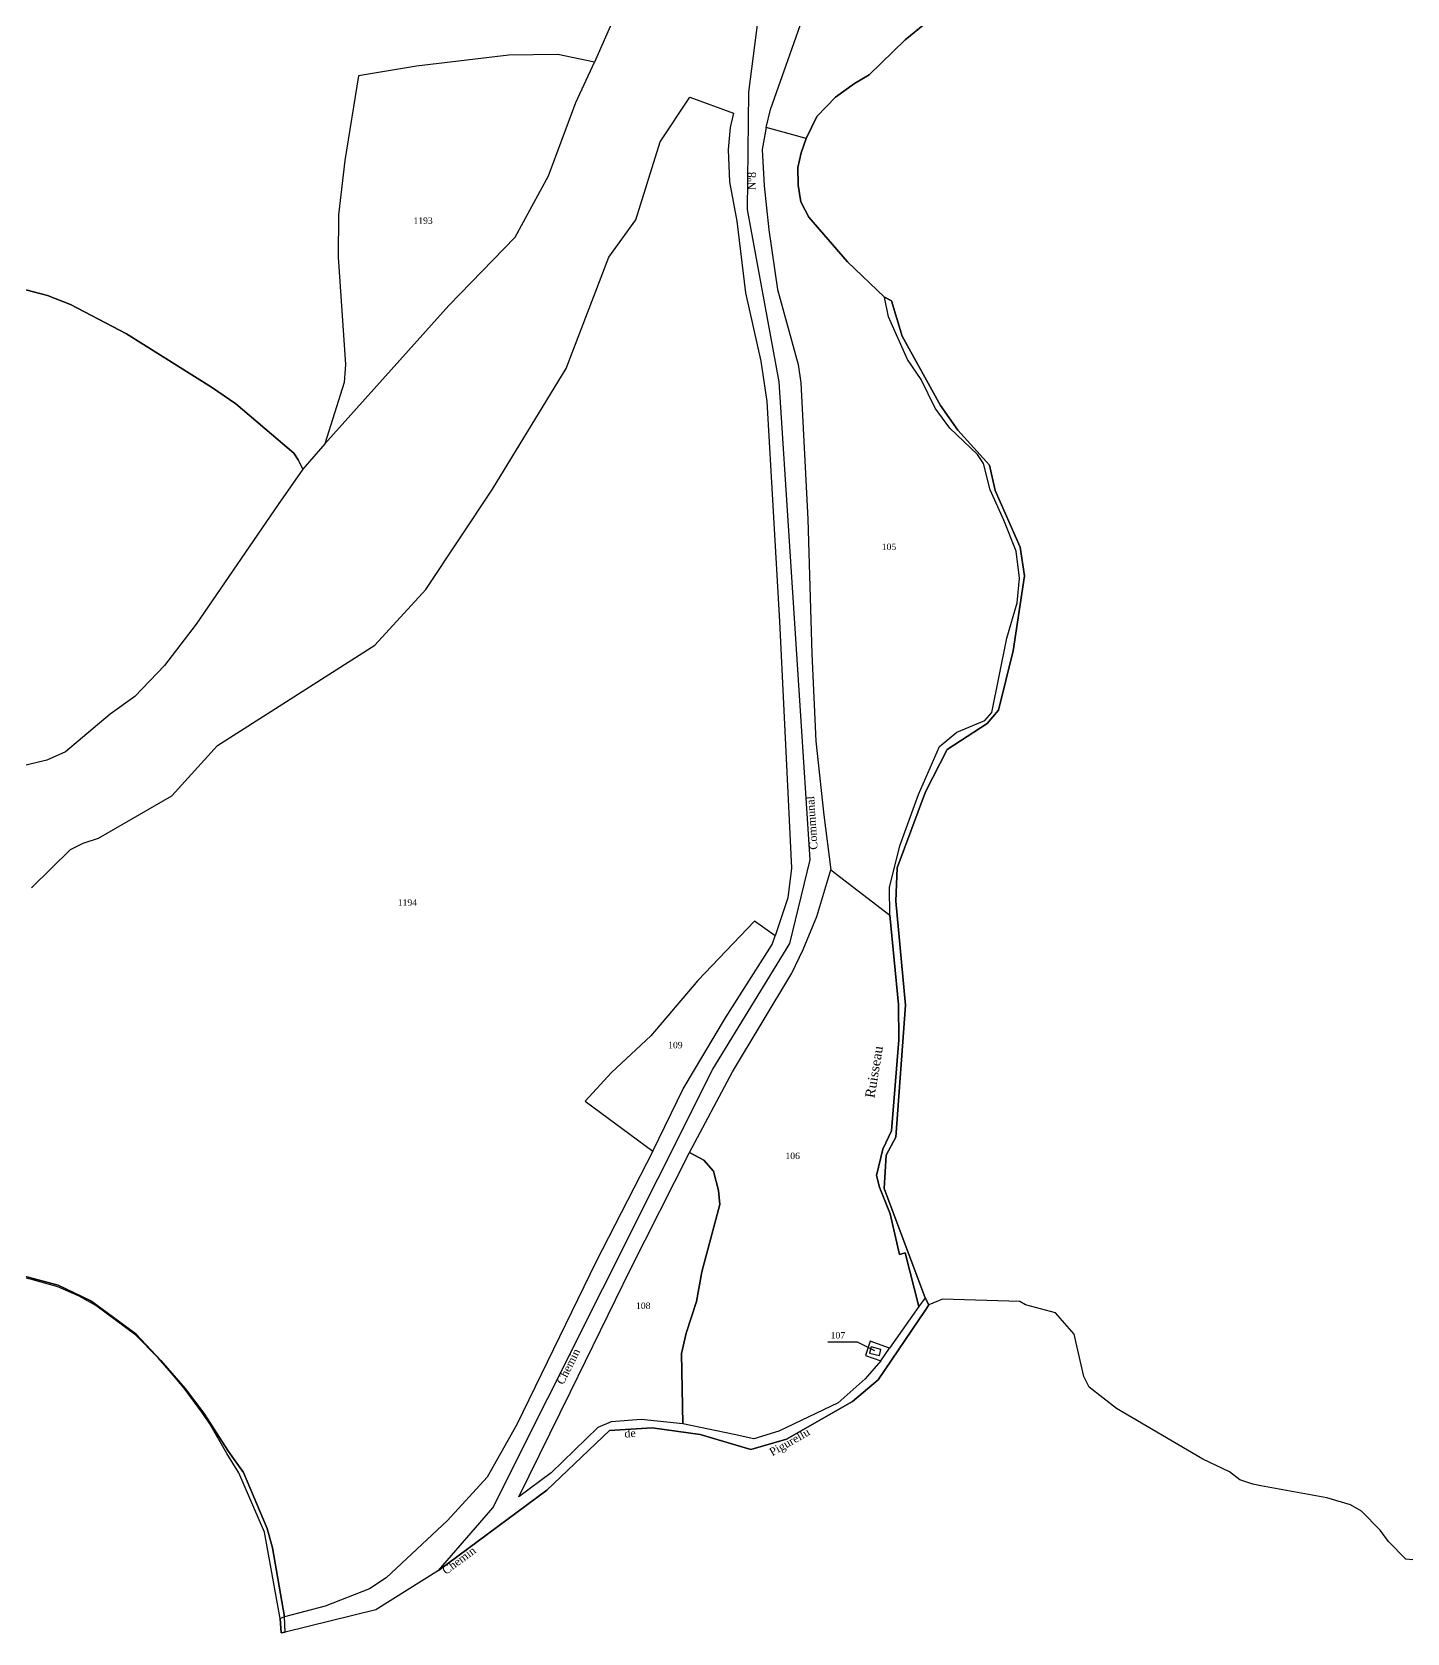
# Model space of a CAD drawing. Extents: x 1206804 to 1210977, y 6152742 to 6157901.
# Drawn here: x 1208849 to 1209279, y 6155361 to 6155861 of the extents above; entities that cross this region are included whole.
import ezdxf

# ---------------------------------------------------------------- set-up
doc = ezdxf.new("R2010")
doc.units = 0
doc.linetypes.add('CONTINU', pattern=[0])
for name, color, linetype in [('1LIEUDIT', 7, 'CONTINU'), ('1PARCELLE', 7, 'CONTINU'), ('1SECTION', 7, 'CONTINU'), ('1SUBDSECT', 7, 'CONTINU'), ('1TRONFLUV', 7, 'CONTINU'), ('1ZONCOMM', 7, 'CONTINU'), ('3BATIDUR', 7, 'CONTINU'), ('3FLECHEPAR', 7, 'CONTINU'), ('3PARCELLETEX', 7, 'CONTINU'), ('3PONT', 7, 'CONTINU'), ('3TRONFLUVTEX', 7, 'CONTINU'), ('3ZONCOMMTEX', 7, 'CONTINU')]:
    doc.layers.add(name, color=color, linetype=linetype)
doc.styles.get("Standard").update_dxf_attribs({"font": 'Times New Roman'})

msp = doc.modelspace()

# ---------------------------------------------------------------- linework, layer by layer
at = {"layer": '1LIEUDIT'}
msp.add_lwpolyline([(1209128.09, 6155863.88), (1209121.98, 6155858.79), (1209110.7, 6155847.94), (1209106.11, 6155845.17), (1209100.13, 6155840.93), (1209094.32, 6155834.87), (1209091.05, 6155828), (1209089.49, 6155823.54), (1209088.44, 6155818.95), (1209088.55, 6155813.4), (1209089.34, 6155808.24), (1209091.82, 6155803.43), (1209103.91, 6155789.51), (1209115.44, 6155778.46), (1209117.72, 6155777.32), (1209121, 6155766.3), (1209133.02, 6155744.56), (1209138.38, 6155736.85), (1209148.32, 6155725.95), (1209150.07, 6155718.01), (1209157.87, 6155700.35), (1209159.2, 6155691.34), (1209155.69, 6155667.93), (1209151.13, 6155649.46), (1209147.56, 6155645.2), (1209135.11, 6155637.13), (1209128.28, 6155623.9), (1209119.41, 6155600.18), (1209118.98, 6155589.72), (1209122, 6155557.21), (1209119.05, 6155516.01), (1209116.02, 6155510.39), (1209115.4, 6155499.97), (1209128.18, 6155465.82), (1209129.37, 6155463.62), (1209128.14, 6155461.85), (1209113.56, 6155440.19), (1209105.51, 6155433.43), (1209084.87, 6155421.69), (1209073.72, 6155418.4), (1209057.94, 6155423.11), (1209042.87, 6155425.2), (1209029.6, 6155424.35), (1209010.05, 6155405.71), (1208976.19, 6155380.63), (1208956.62, 6155368.38), (1208928.3, 6155361.38), (1208927.02, 6155361.1), (1208926.74, 6155365.59), (1208921.83, 6155392.59), (1208913.76, 6155411.16), (1208910.07, 6155417.18), (1208904.75, 6155426.42), (1208902.55, 6155429.65), (1208896.74, 6155437.62), (1208892.74, 6155442.26), (1208888.6, 6155447.05), (1208881.58, 6155454.11), (1208869.07, 6155463.39), (1208863.92, 6155466.31), (1208857.24, 6155469.29), (1208849.48, 6155471.48), (1208842.34, 6155473.14)], dxfattribs=at)
at = {"layer": '1PARCELLE'}
for points in [[(1209128.09, 6155863.88), (1209121.98, 6155858.79), (1209110.7, 6155847.94), (1209106.11, 6155845.17), (1209100.13, 6155840.93), (1209094.32, 6155834.87), (1209091.05, 6155828), (1209091.05, 6155828), (1209078.5, 6155831.49), (1209079.92, 6155837.06), (1209103.82, 6155904.99)], [(1209031.81, 6155867.51), (1209024.94, 6155851.83), (1209013.45, 6155854.27), (1208998.12, 6155854), (1208969.28, 6155850.56), (1208951.18, 6155847.61), (1208946.92, 6155821.12), (1208944.92, 6155804.15), (1208944.79, 6155790.92), (1208947.08, 6155757.37), (1208946.73, 6155751.83), (1208940.67, 6155732.65), (1208933.74, 6155724.74), (1208932.36, 6155727.57), (1208931.02, 6155729.66), (1208912.82, 6155745.16), (1208905.25, 6155750.34), (1208878.72, 6155766.94), (1208861.2, 6155776.12), (1208853.98, 6155778.95), (1208827.22, 6155785.93)], [(1208849, 6155593.94), (1208861.18, 6155605.92), (1208865.2, 6155607.86), (1208869.94, 6155609.38), (1208892.89, 6155622.61), (1208907.16, 6155638.37), (1208956.28, 6155669.71), (1208972.19, 6155687.11), (1208993.04, 6155718.49), (1209016.03, 6155756.18), (1209029.37, 6155790.93), (1209037.79, 6155802.58), (1209045.43, 6155826.95), (1209054.63, 6155840.9), (1209068.28, 6155835.95), (1209067.26, 6155831.46), (1209066.67, 6155824.61), (1209067.08, 6155814.43), (1209069.32, 6155802.14), (1209072.11, 6155779.77), (1209076.86, 6155758.47), (1209078.74, 6155745.86), (1209082.68, 6155677.06), (1209086.4, 6155600.07), (1209085.25, 6155590.81), (1209081.38, 6155578.93), (1209081.38, 6155578.93), (1209074.89, 6155583.52), (1209057.21, 6155564.95), (1209042.53, 6155547.7), (1209030.25, 6155536.22), (1209021.98, 6155527.28), (1209043.09, 6155511.58), (1209025.27, 6155476.96), (1209000.64, 6155426.23), (1208991.38, 6155409.79), (1208979.02, 6155396.23), (1208959.86, 6155378.31), (1208954.56, 6155374.89), (1208940.73, 6155369.51), (1208928.08, 6155366.12), (1208924.32, 6155387.69), (1208922.67, 6155393.74), (1208915.25, 6155411.27), (1208910.54, 6155417.82), (1208902.81, 6155429.78), (1208897.02, 6155437.53), (1208889.41, 6155446.18), (1208888.6, 6155447.04), (1208881.73, 6155454.44), (1208867.51, 6155464.85), (1208857.34, 6155469.81), (1208842.85, 6155473.6)], [(1208827.22, 6155785.93), (1208853.98, 6155778.95), (1208861.2, 6155776.12), (1208878.72, 6155766.94), (1208905.25, 6155750.34), (1208912.82, 6155745.16), (1208931.02, 6155729.66), (1208932.36, 6155727.57), (1208933.74, 6155724.74), (1208926.1, 6155713.63), (1208900.49, 6155676.24), (1208890.61, 6155663.34), (1208881.34, 6155653.71), (1208873.57, 6155648.14), (1208859.59, 6155636.39), (1208853.77, 6155633.79), (1208827.21, 6155627.42)]]:
    msp.add_lwpolyline(points, dxfattribs=at)
for points in [[(1209024.94, 6155851.83), (1209013.45, 6155854.27), (1208998.12, 6155854), (1208969.28, 6155850.56), (1208951.18, 6155847.61), (1208946.92, 6155821.12), (1208944.92, 6155804.15), (1208944.79, 6155790.92), (1208947.08, 6155757.37), (1208946.73, 6155751.83), (1208940.67, 6155732.65), (1208979.41, 6155775.83), (1209000.13, 6155797.21), (1209010.57, 6155816.3), (1209019.03, 6155839.31), (1209024.94, 6155851.83)], [(1209091.05, 6155828), (1209078.5, 6155831.49), (1209077.32, 6155824.57), (1209077.9, 6155813.25), (1209079.38, 6155799.49), (1209082.1, 6155780.86), (1209088.51, 6155757.37), (1209089.34, 6155751.72), (1209091.55, 6155709.06), (1209092.74, 6155667.03), (1209094.05, 6155639.76), (1209096.54, 6155616.65), (1209098.69, 6155599.53), (1209117.15, 6155585.37), (1209117, 6155594.01), (1209120.24, 6155607.01), (1209126.14, 6155623.09), (1209132.72, 6155638.01), (1209138.07, 6155642.5), (1209146.86, 6155646.14), (1209149.06, 6155648.68), (1209153.72, 6155671.88), (1209156.9, 6155682.97), (1209157.67, 6155690.62), (1209156.57, 6155699.04), (1209152.8, 6155708.79), (1209148.54, 6155718.29), (1209146.44, 6155726.52), (1209144.55, 6155729.32), (1209135.91, 6155737.49), (1209131.33, 6155743.78), (1209126.94, 6155752.7), (1209122.66, 6155758.99), (1209116.77, 6155772.3), (1209115.44, 6155778.46), (1209103.91, 6155789.51), (1209091.82, 6155803.43), (1209089.34, 6155808.24), (1209088.55, 6155813.4), (1209088.44, 6155818.95), (1209089.49, 6155823.54), (1209091.05, 6155828)], [(1209117.06, 6155450.08), (1209110.98, 6155452.24), (1209109.58, 6155447.79), (1209114.33, 6155446.15), (1209109.42, 6155440.49), (1209100.98, 6155433.02), (1209082.48, 6155424.19), (1209074.69, 6155421.76), (1209068.55, 6155423.13), (1209052.46, 6155426.43), (1209052.12, 6155448.37), (1209053.56, 6155454.81), (1209056.8, 6155464.67), (1209058.44, 6155473.89), (1209064.01, 6155494.95), (1209063.58, 6155499.29), (1209062.07, 6155505.34), (1209059, 6155508.79), (1209054.58, 6155511.19), (1209067.99, 6155536.43), (1209086.57, 6155567.21), (1209090.07, 6155574.62), (1209094.37, 6155584.97), (1209098.69, 6155599.53), (1209117.15, 6155585.37), (1209119.86, 6155557.42), (1209119.98, 6155546.42), (1209117.64, 6155517.98), (1209114.97, 6155512.21), (1209112.95, 6155504.06), (1209113.89, 6155500.36), (1209117.3, 6155492.01), (1209120.18, 6155479.31), (1209121.98, 6155479.82), (1209126.16, 6155463.11), (1209117.06, 6155450.08)], [(1209081.38, 6155578.93), (1209074.89, 6155583.52), (1209057.21, 6155564.95), (1209042.53, 6155547.7), (1209030.25, 6155536.22), (1209021.98, 6155527.28), (1209043.09, 6155511.58), (1209052.56, 6155531.06), (1209065.86, 6155553.32), (1209080.38, 6155576.21), (1209081.38, 6155578.93)], [(1209054.58, 6155511.19), (1209059, 6155508.79), (1209062.07, 6155505.34), (1209063.58, 6155499.29), (1209064.01, 6155494.95), (1209058.44, 6155473.89), (1209056.8, 6155464.67), (1209053.56, 6155454.81), (1209052.12, 6155448.37), (1209052.46, 6155426.43), (1209039.43, 6155427.77), (1209030.09, 6155427.07), (1209025.89, 6155425.26), (1209011.36, 6155411.17), (1209001.3, 6155403.61), (1209017.38, 6155436.44), (1209036.14, 6155474.81), (1209054.58, 6155511.19)], [(1209117.06, 6155450.08), (1209110.98, 6155452.24), (1209109.58, 6155447.79), (1209114.33, 6155446.15), (1209117.06, 6155450.08)]]:
    msp.add_lwpolyline(points, close=True, dxfattribs=at)
at = {"layer": '1SECTION'}
msp.add_lwpolyline([(1209280.58, 6155383.97), (1209278.38, 6155384.12), (1209272.95, 6155389.65), (1209270.3, 6155393.26), (1209264.5, 6155399.13), (1209261.11, 6155401.17), (1209253.64, 6155403.28), (1209233.1, 6155407.05), (1209230.5, 6155407.61), (1209226.5, 6155408.95), (1209223.27, 6155411.43), (1209214.96, 6155415.45), (1209187.99, 6155431.19), (1209179.45, 6155437.87), (1209177.8, 6155441.2), (1209174.71, 6155454.5), (1209168.87, 6155461.13), (1209159.49, 6155463.58), (1209157.72, 6155464.65), (1209133.63, 6155465.4), (1209129.37, 6155463.62), (1209128.18, 6155465.82), (1209115.4, 6155499.97), (1209116.02, 6155510.39), (1209119.05, 6155516.01), (1209122, 6155557.21), (1209118.98, 6155589.72), (1209119.41, 6155600.18), (1209128.28, 6155623.9), (1209135.11, 6155637.13), (1209147.56, 6155645.2), (1209151.13, 6155649.46), (1209155.69, 6155667.93), (1209159.2, 6155691.34), (1209157.87, 6155700.35), (1209150.07, 6155718.01), (1209148.32, 6155725.95), (1209138.38, 6155736.85), (1209133.02, 6155744.56), (1209121, 6155766.3), (1209117.72, 6155777.32), (1209115.44, 6155778.46), (1209103.91, 6155789.51), (1209091.82, 6155803.43), (1209089.34, 6155808.24), (1209088.55, 6155813.4), (1209088.44, 6155818.95), (1209089.49, 6155823.54), (1209091.05, 6155828), (1209094.32, 6155834.87), (1209100.13, 6155840.93), (1209106.11, 6155845.17), (1209110.7, 6155847.94), (1209121.98, 6155858.79), (1209128.09, 6155863.88)], dxfattribs=at)
at = {"layer": '1SUBDSECT'}
msp.add_lwpolyline([(1209128.09, 6155863.88), (1209121.98, 6155858.79), (1209110.7, 6155847.94), (1209106.11, 6155845.17), (1209100.13, 6155840.93), (1209094.32, 6155834.87), (1209091.05, 6155828), (1209089.49, 6155823.54), (1209088.44, 6155818.95), (1209088.55, 6155813.4), (1209089.34, 6155808.24), (1209091.82, 6155803.43), (1209103.91, 6155789.51), (1209115.44, 6155778.46), (1209117.72, 6155777.32), (1209121, 6155766.3), (1209133.02, 6155744.56), (1209138.38, 6155736.85), (1209148.32, 6155725.95), (1209150.07, 6155718.01), (1209157.87, 6155700.35), (1209159.2, 6155691.34), (1209155.69, 6155667.93), (1209151.13, 6155649.46), (1209147.56, 6155645.2), (1209135.11, 6155637.13), (1209128.28, 6155623.9), (1209119.41, 6155600.18), (1209118.98, 6155589.72), (1209122, 6155557.21), (1209119.05, 6155516.01), (1209116.02, 6155510.39), (1209115.4, 6155499.97), (1209128.18, 6155465.82), (1209129.37, 6155463.62), (1209128.14, 6155461.85), (1209113.56, 6155440.19), (1209105.51, 6155433.43), (1209084.87, 6155421.69), (1209073.72, 6155418.4), (1209057.94, 6155423.11), (1209042.87, 6155425.2), (1209029.6, 6155424.35), (1209010.05, 6155405.71), (1208976.19, 6155380.63), (1208956.62, 6155368.38), (1208928.3, 6155361.38), (1208927.02, 6155361.1), (1208926.74, 6155365.59), (1208921.83, 6155392.59), (1208913.76, 6155411.16), (1208910.07, 6155417.18), (1208904.75, 6155426.42), (1208902.55, 6155429.65), (1208896.74, 6155437.62), (1208892.74, 6155442.26), (1208888.6, 6155447.05), (1208881.58, 6155454.11), (1208869.07, 6155463.39), (1208863.92, 6155466.31), (1208857.24, 6155469.29), (1208849.48, 6155471.48), (1208842.34, 6155473.14)], dxfattribs=at)
at = {"layer": '1TRONFLUV'}
msp.add_lwpolyline([(1209126.16, 6155463.11), (1209121.98, 6155479.82), (1209120.18, 6155479.31), (1209117.3, 6155492.01), (1209113.89, 6155500.36), (1209112.95, 6155504.06), (1209114.97, 6155512.21), (1209117.64, 6155517.98), (1209119.98, 6155546.42), (1209119.86, 6155557.42), (1209117.15, 6155585.37), (1209117, 6155594.01), (1209120.24, 6155607.01), (1209126.14, 6155623.09), (1209132.72, 6155638.01), (1209138.07, 6155642.5), (1209146.86, 6155646.14), (1209149.06, 6155648.68), (1209153.72, 6155671.88), (1209156.9, 6155682.97), (1209157.67, 6155690.62), (1209156.57, 6155699.04), (1209152.8, 6155708.79), (1209148.54, 6155718.29), (1209146.44, 6155726.52), (1209144.55, 6155729.32), (1209135.91, 6155737.49), (1209131.33, 6155743.78), (1209126.94, 6155752.7), (1209122.66, 6155758.99), (1209116.77, 6155772.3), (1209115.44, 6155778.46), (1209117.72, 6155777.32), (1209121, 6155766.3), (1209133.02, 6155744.56), (1209138.38, 6155736.85), (1209148.32, 6155725.95), (1209150.07, 6155718.01), (1209157.87, 6155700.35), (1209159.2, 6155691.34), (1209155.69, 6155667.93), (1209151.13, 6155649.46), (1209147.56, 6155645.2), (1209135.11, 6155637.13), (1209128.28, 6155623.9), (1209119.41, 6155600.18), (1209118.98, 6155589.72), (1209122, 6155557.21), (1209119.05, 6155516.01), (1209116.02, 6155510.39), (1209115.4, 6155499.97), (1209128.18, 6155465.82), (1209126.16, 6155463.11)], close=True, dxfattribs=at)
msp.add_lwpolyline([(1208842.85, 6155473.6), (1208857.34, 6155469.81), (1208867.51, 6155464.85), (1208881.73, 6155454.44), (1208889.41, 6155446.18), (1208897.02, 6155437.53), (1208902.81, 6155429.78), (1208910.54, 6155417.82), (1208915.25, 6155411.27), (1208922.67, 6155393.74), (1208924.32, 6155387.69), (1208928.08, 6155366.12), (1208926.74, 6155365.59), (1208921.83, 6155392.59), (1208913.76, 6155411.16), (1208910.07, 6155417.18), (1208904.75, 6155426.42), (1208902.55, 6155429.65), (1208896.74, 6155437.62), (1208892.74, 6155442.26), (1208888.6, 6155447.05), (1208881.58, 6155454.11), (1208869.07, 6155463.39), (1208863.92, 6155466.31), (1208857.24, 6155469.29), (1208849.48, 6155471.48), (1208842.34, 6155473.14)], dxfattribs=at)
at = {"layer": '1ZONCOMM'}
for points in [[(1208976.19, 6155380.63), (1208993.14, 6155400.23), (1209061.91, 6155537.28), (1209085.89, 6155576.55), (1209092.3, 6155602.7), (1209082.56, 6155752.02), (1209072.69, 6155805.79), (1209073.06, 6155842.48), (1209089.1, 6155967.4), (1209136.57, 6156095.93), (1209148.37, 6156146.11), (1209158.93, 6156162.74)], [(1208976.19, 6155380.63), (1209010.05, 6155405.71), (1209029.6, 6155424.35), (1209042.87, 6155425.2), (1209057.94, 6155423.11), (1209073.72, 6155418.4), (1209084.87, 6155421.69), (1209105.51, 6155433.43), (1209113.56, 6155440.19), (1209128.14, 6155461.85), (1209129.37, 6155463.62)]]:
    msp.add_lwpolyline(points, dxfattribs=at)
at = {"layer": '3BATIDUR'}
msp.add_lwpolyline([(1209111.35, 6155450.46), (1209110.83, 6155448.54), (1209113.91, 6155447.8), (1209114.36, 6155449.64), (1209111.35, 6155450.46)], close=True, dxfattribs=at)
at = {"layer": '3FLECHEPAR'}
msp.add_lwpolyline([(1209097.74, 6155452.09), (1209106.97, 6155452.07), (1209112.33, 6155449.33)], dxfattribs=at)
at = {"layer": '3PONT'}
msp.add_lwpolyline([(1208928.08, 6155366.12), (1208926.74, 6155365.59), (1208927.02, 6155361.1), (1208928.3, 6155361.38), (1208928.08, 6155366.12)], close=True, dxfattribs=at)

# ---------------------------------------------------------------- texts
at = {"layer": '3PARCELLETEX'}
for s, p in [('1193', (1208968.32, 6155801.36)), ('105', (1209114.62, 6155699.43)), ('1194', (1208963.42, 6155588.32)), ('109', (1209047.89, 6155543.79)), ('106', (1209084.53, 6155509.15)), ('108', (1209037.86, 6155462.35)), ('107', (1209098.66, 6155453.09))]:
    msp.add_text(s, height=2, dxfattribs=at).set_placement(p)
at = {"layer": '3TRONFLUVTEX'}
msp.add_text('Ruisseau', height=3, rotation=80.4, dxfattribs=at).set_placement((1209112.32, 6155528.08))
at = {"layer": '3ZONCOMMTEX'}
for s, rotation, p in [('Nº8', 89.4, (1209075.26, 6155811.78)), ('Communal', 93.8, (1209094.6, 6155605.89)), ('Chemin', 63.3, (1209015.13, 6155438.47)), ('de', 3.6, (1209034.3, 6155422.14)), ('Pigurellu', 29.7, (1209080.42, 6155416.28)), ('Chemin', 36.6, (1208978.51, 6155379.22))]:
    msp.add_text(s, height=2.5, rotation=rotation, dxfattribs=at).set_placement(p)

doc.saveas('drawing.dxf')
